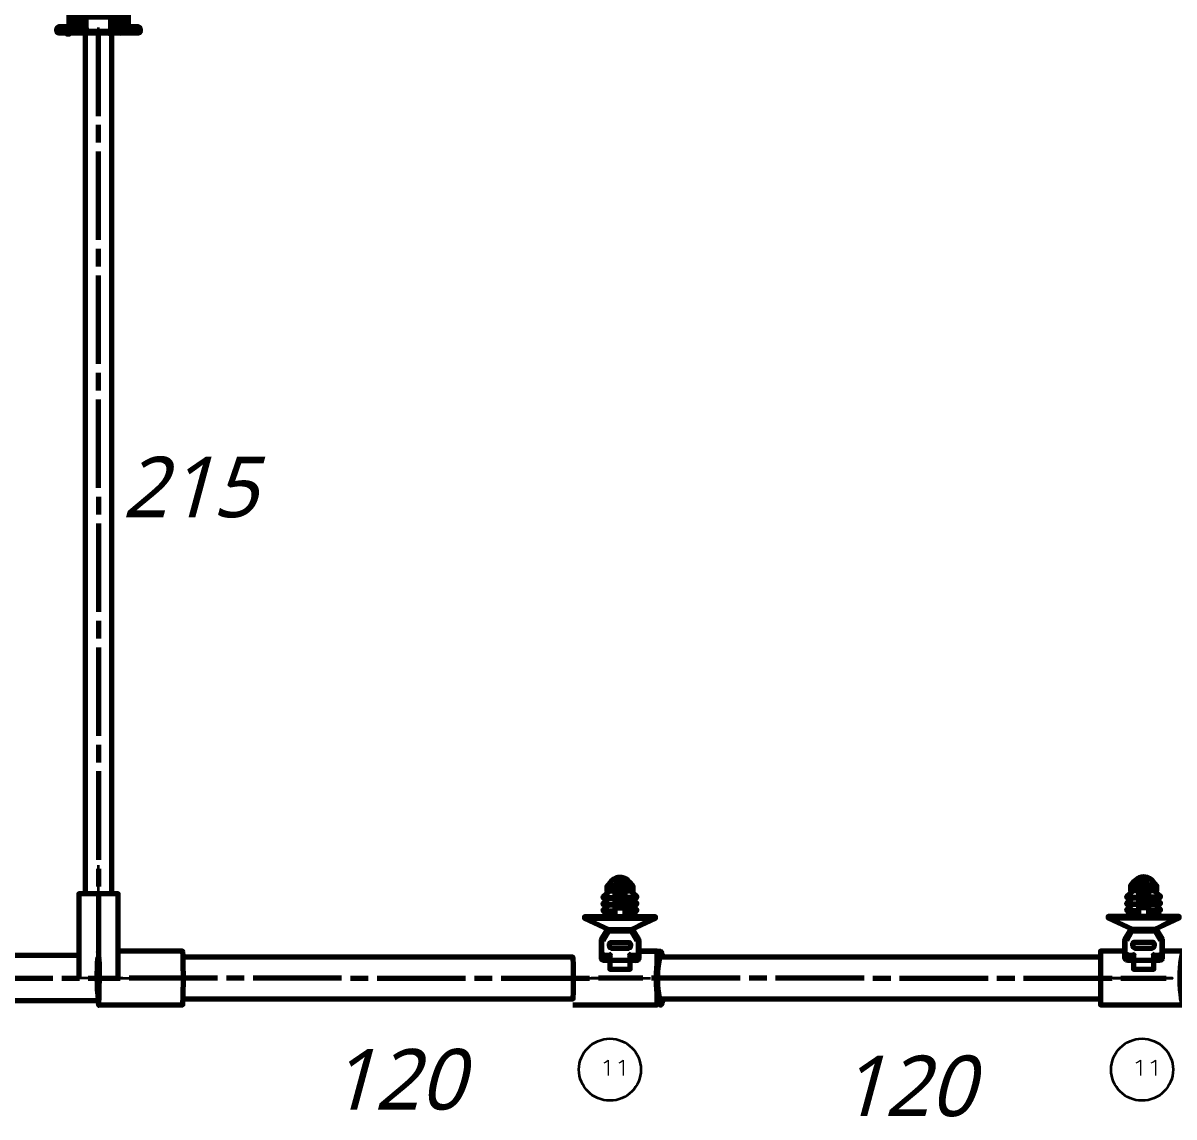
# Model space of a CAD drawing. Header units: millimetres. Extents: x 0 to 174, y 0 to 33.
# Drawn here: x 56.85 to 61.97, y 8.3 to 13.17 of the extents above; entities that cross this region are included whole.
import ezdxf

# ---------------------------------------------------------------- set-up
doc = ezdxf.new("R2010")
doc.units = ezdxf.units.MM
doc.layers.add('PDF_Geomertry', color=7, linetype='Continuous', true_color=0x405f80)
doc.layers.add('PDF_Text', color=7, linetype='Continuous')
doc.styles.add('PDF Lucida Handwriting Italic', font='')
doc.styles.get('PDF Lucida Handwriting Italic').set_extended_font_data('Lucida Handwriting', italic=True)

# ---------------------------------------------------------------- blocks, each defined once
blk = doc.blocks.new('SYM_20_6_020')
at = {"layer": 'PDF_Geomertry', "lineweight": 70}
for points in [[(-0.1274, 0.1597), (-0.1274, 0.2601), (-0.1255, 0.2661), (-0.1176, 0.27), (-0.0812, 0.27), (-0.0774, 0.27), (-0.0738, 0.27), (-0.0663, 0.27), (-0.0495, 0.27), (-0.042, 0.27), (-0.0384, 0.27), (0.0913, 0.27), (0.1137, 0.27), (0.1196, 0.2681), (0.1235, 0.2601), (0.1235, 0.1597), (0.1166, 0.1597), (0.0913, 0.1597), (-0.0378, 0.1597), (-0.0385, 0.1597), (-0.0409, 0.1586), (-0.0413, 0.1583), (-0.0419, 0.1581), (-0.0422, 0.1579), (-0.0415, 0.1579), (-0.0378, 0.1579), (0.0913, 0.1579), (0.1206, 0.1579), (0.1206, 0.09)], [(-0.0774, 0.27), (-0.0777, 0.27), (-0.0778, 0.27), (-0.078, 0.2699), (-0.078, 0.2699), (-0.078, 0.2697), (-0.078, 0.2694), (-0.0778, 0.2689), (-0.077, 0.2674), (-0.0748, 0.2646), (-0.0742, 0.2643), (-0.0737, 0.2642), (-0.0683, 0.2642), (-0.0663, 0.2642), (-0.0495, 0.2642), (-0.0476, 0.2642), (-0.0422, 0.2642), (-0.042, 0.2642), (-0.0415, 0.2644), (-0.041, 0.2646), (-0.0381, 0.2686), (-0.0378, 0.2692), (-0.0378, 0.2694), (-0.0378, 0.2697), (-0.0378, 0.2699), (-0.038, 0.2699), (-0.038, 0.27), (-0.0381, 0.27), (-0.0384, 0.27)], [(-0.0748, 0.2646), (-0.0774, 0.2601)], [(-0.0384, 0.2601), (-0.041, 0.2646)], [(0.0553, 0.27), (0.0592, 0.2731), (0.0612, 0.2731), (0.0866, 0.2731), (0.0866, 0.27)], [(0.1005, 0.27), (0.1005, 0.2731), (0.1034, 0.2731), (0.1058, 0.2731), (0.1109, 0.2731), (0.1163, 0.2731), (0.117, 0.2729), (0.1194, 0.2715), (0.1202, 0.269)], [(0.103, 0.27), (0.103, 0.2703), (0.1029, 0.27)], [(0.103, 0.2703), (0.1058, 0.2731)], [(0.1144, 0.2718), (0.112, 0.2729), (0.1109, 0.2731)], [(0.1153, 0.269), (0.1151, 0.2706), (0.1144, 0.2718), (0.1135, 0.2706), (0.1133, 0.269)], [(0.1163, 0.2731), (0.117, 0.2728), (0.1176, 0.2719), (0.1183, 0.269), (0.1202, 0.269), (0.1202, 0.2676)], [(-0.0742, 0.1579), (-0.0773, 0.1597), (-0.078, 0.1597), (-0.0812, 0.1597), (-0.1276, 0.1597), (-0.1294, 0.1579), (-0.1294, 0.09)], [(-0.1294, 0.1579), (-0.0812, 0.1579), (-0.078, 0.1579), (-0.0742, 0.1579), (-0.0742, 0.09)], [(0.1166, 0.1597), (0.1206, 0.1579)], [(0.1235, 0.1597), (0.1235, 0.09)], [(0.0335, 0.09), (0.0335, 0.0915), (0.0335, 0.1206), (0.0335, 0.1244), (-0.0235, 0.1244), (-0.0235, 0.1206), (-0.0235, 0.0915), (-0.0235, 0.09)], [(0.0335, 0.1206), (-0.0235, 0.1206)], [(-0.1635, 0.0899), (-0.1685, 0.085), (-0.1685, 0.0317), (-0.1685, 0.0314), (-0.1683, 0.0311), (-0.1681, 0.031), (-0.1677, 0.0308), (-0.1859, 0.0308), (-0.1859, -0.0892), (-0.182, -0.0971), (-0.176, -0.099), (-0.1141, -0.099), (-0.1106, -0.1006)], [(-0.1635, 0.09), (-0.1109, 0.09), (-0.1042, 0.09), (-0.1027, 0.09), (-0.0244, 0.09), (0.0344, 0.09), (0.1127, 0.09), (0.1142, 0.09), (0.121, 0.09), (0.191, 0.09)], [(-0.0992, -0.2486), (-0.1052, -0.2467), (-0.1091, -0.2387), (-0.1091, -0.229), (-0.1091, -0.1561), (-0.1091, -0.0735), (-0.1091, 0.085), (-0.1042, 0.0899)], [(-0.0244, 0.09), (-0.0244, 0.0899), (-0.0244, 0.0896), (-0.0245, 0.085), (-0.0245, 0.0181), (-0.0284, 0.021), (-0.0335, 0.0221), (-0.0385, 0.021), (-0.0422, 0.0185), (-0.0447, 0.015), (-0.0455, 0.0107)], [(0.0344, 0.09), (0.0345, 0.0899), (0.0345, 0.0896), (0.0346, 0.085), (0.0346, 0.0181), (0.0391, 0.0211), (0.0437, 0.0221), (0.0491, 0.0208), (0.0527, 0.0181), (0.0552, 0.0133), (0.0556, 0.0107)], [(0.1142, 0.0899), (0.1192, 0.085), (0.1192, -0.0735), (0.1192, -0.1561), (0.1192, -0.229), (0.1192, -0.2387), (0.1173, -0.2447), (0.1094, -0.2486)], [(0.191, 0.0899), (0.196, 0.085), (0.196, -0.0892), (0.194, -0.0951), (0.1862, -0.099), (0.1241, -0.099), (0.1208, -0.1004)], [(0.1285, 0.09), (0.1245, 0.0939), (0.1235, 0.0939)], [(0.1281, 0.09), (0.1252, 0.0929), (0.1246, 0.0929), (0.1235, 0.0929)], [(-0.176, 0.0407), (-0.1685, 0.0407)], [(-0.0392, -0.0333), (-0.0392, -0.0019), (-0.0392, 0.0107), (-0.0383, 0.0142), (-0.0363, 0.0161), (-0.0327, 0.0171), (-0.0292, 0.016), (-0.027, 0.0132), (-0.0265, 0.0107)], [(-0.0245, 0.0181), (-0.0244, 0.0175), (-0.0231, 0.014), (-0.0226, 0.0107)], [(-0.0226, -0.0125), (0.0327, -0.0125), (0.0366, -0.0125), (0.0366, 0.0107), (0.0327, 0.0107), (0.0327, -0.0125)], [(0.0327, 0.0107), (0.0334, 0.0147), (0.0345, 0.0176), (0.0346, 0.0181)], [(0.069, -0.0371), (0.0641, -0.0419), (0.0542, -0.0419), (0.0494, -0.0371), (0.0494, -0.0333), (0.0494, -0.0019), (0.0494, 0.0107), (0.049, 0.0128), (0.047, 0.0156), (0.0438, 0.0171), (0.0406, 0.0167), (0.0378, 0.0144), (0.0366, 0.0107)], [(-0.1091, -0.1561), (-0.1052, -0.164), (-0.0992, -0.166), (-0.0816, -0.166), (-0.0737, -0.1621), (-0.0717, -0.1561), (-0.0717, -0.0735), (-0.0717, -0.0189), (-0.0708, -0.0154), (-0.0672, -0.0128), (-0.0638, -0.0126), (-0.0623, -0.0132), (-0.0612, -0.014)], [(-0.0623, -0.0132), (-0.0637, -0.0106), (-0.0633, -0.0075), (-0.0677, -0.0065), (-0.0723, -0.0071), (-0.077, -0.0097), (-0.0801, -0.0136), (-0.0813, -0.0189)], [(0.0778, -0.0136), (0.0778, -0.0489), (0.0778, -0.0764), (0.0778, -0.0775), (0.072, -0.0824), (0.0237, -0.0824), (-0.0137, -0.0824), (-0.0619, -0.0824), (-0.063, -0.0822), (-0.0679, -0.0764), (-0.0679, -0.0489), (-0.0679, -0.0131)], [(-0.0679, -0.0489), (-0.0677, -0.0478), (-0.0619, -0.0429), (-0.0137, -0.0429), (0.0237, -0.0429), (0.072, -0.0429), (0.073, -0.0431), (0.0778, -0.0489)], [(-0.059, -0.005), (-0.059, -0.0108), (-0.0601, -0.0101), (-0.0609, -0.0094), (-0.061, -0.009), (-0.061, -0.0087), (-0.059, -0.005), (-0.059, -0.0042), (-0.0592, -0.0032), (-0.0599, -0.0019), (-0.0633, -0.0075)], [(-0.059, -0.0108), (-0.0591, -0.0117), (-0.0594, -0.0121), (-0.061, -0.014), (-0.0612, -0.014), (-0.0591, -0.0174), (-0.059, -0.0189), (-0.059, -0.0333), (-0.059, -0.0335), (-0.0588, -0.0336), (-0.0585, -0.0337), (-0.0585, -0.0389)], [(-0.054, -0.0419), (-0.0544, -0.0418), (-0.0547, -0.0415), (-0.0552, -0.0403), (-0.0559, -0.0344), (-0.0559, -0.02), (-0.0567, -0.0157), (-0.0594, -0.0121)], [(-0.0441, -0.0419), (-0.0442, -0.0419), (-0.0444, -0.0418), (-0.0447, -0.0415), (-0.0448, -0.041), (-0.0456, -0.0344), (-0.0412, -0.0343), (-0.0398, -0.0339), (-0.0392, -0.0333), (-0.0392, -0.0357), (-0.0392, -0.0365), (-0.0392, -0.0371), (-0.0441, -0.0419), (-0.054, -0.0419), (-0.059, -0.0371)], [(-0.0455, -0.0032), (-0.0456, -0.0344)], [(-0.0392, -0.0036), (-0.0265, -0.0036)], [(0.0366, -0.0036), (0.0494, -0.0036)], [(0.0542, -0.0419), (0.0544, -0.0419), (0.0545, -0.0418), (0.0547, -0.0415), (0.0552, -0.0394), (0.0556, -0.0344), (0.0555, -0.0032)], [(0.0691, -0.0362), (0.0691, -0.0333), (0.0691, -0.0189), (0.0692, -0.0174), (0.0712, -0.014), (0.0712, -0.014), (0.0694, -0.0121), (0.0669, -0.0157), (0.066, -0.02), (0.066, -0.0344), (0.0652, -0.0403), (0.0648, -0.0415), (0.0644, -0.0418), (0.0641, -0.0419)], [(0.0659, -0.0397), (0.0669, -0.0401), (0.0676, -0.0401), (0.0683, -0.0396), (0.0687, -0.0389)], [(0.0691, -0.0368), (0.069, -0.0372), (0.0688, -0.0375), (0.0685, -0.0375), (0.0683, -0.0374), (0.0676, -0.0369)], [(0.0724, -0.0132), (0.0735, -0.0117), (0.0734, -0.0075), (0.0701, -0.0019), (0.0694, -0.0032), (0.0692, -0.0035), (0.0691, -0.005), (0.0712, -0.0087), (0.0712, -0.009), (0.071, -0.0094), (0.0701, -0.0101), (0.0691, -0.0108), (0.0691, -0.0112), (0.0694, -0.0121)], [(0.0691, -0.005), (0.0691, -0.0108)], [(0.1192, -0.1561), (0.1173, -0.1621), (0.1094, -0.166), (0.0917, -0.166), (0.0858, -0.164), (0.0819, -0.1561), (0.0819, -0.0735), (0.0819, -0.0189), (0.0815, -0.0168), (0.0794, -0.0137), (0.076, -0.0125), (0.0724, -0.0132), (0.0712, -0.014)], [(0.0734, -0.0075), (0.0787, -0.0065), (0.0841, -0.0078), (0.0881, -0.0106), (0.0909, -0.0151), (0.0915, -0.0189)], [(-0.1313, -0.099), (-0.1263, -0.104), (-0.1263, -0.2142), (-0.1313, -0.2192)], [(-0.1124, -0.0892), (-0.1131, -0.0974), (-0.1135, -0.0986), (-0.1138, -0.0989), (-0.114, -0.099), (-0.1141, -0.099)], [(-0.0717, -0.0735), (-0.0766, -0.0783), (-0.0783, -0.0783), (-0.1027, -0.0783), (-0.1042, -0.0783), (-0.1091, -0.0735)], [(-0.0679, -0.0617), (-0.0717, -0.0617)], [(-0.0677, -0.0774), (-0.0717, -0.0774)], [(-0.0638, -0.099), (-0.0717, -0.099)], [(-0.0638, -0.0819), (-0.0638, -0.231), (-0.0638, -0.2387), (-0.0599, -0.2467), (-0.054, -0.2486)], [(-0.0353, -0.2408), (-0.0394, -0.2401), (-0.0472, -0.2349), (-0.0501, -0.226), (-0.0501, -0.1778), (-0.0501, -0.0824)], [(-0.0255, -0.1778), (-0.0255, -0.0824)], [(0.0356, -0.1778), (0.0356, -0.0824)], [(0.0453, -0.2408), (0.0542, -0.2378), (0.0595, -0.2301), (0.0602, -0.226), (0.0602, -0.1778), (0.0602, -0.0824)], [(0.0641, -0.2486), (0.072, -0.2447), (0.074, -0.2387), (0.074, -0.231), (0.074, -0.0819)], [(0.0819, -0.099), (0.074, -0.099)], [(0.0819, -0.0617), (0.0778, -0.0617)], [(0.0819, -0.0774), (0.0778, -0.0774)], [(0.0819, -0.0735), (0.0867, -0.0783), (0.0884, -0.0783), (0.1127, -0.0783), (0.1142, -0.0783), (0.1192, -0.0735)], [(0.1241, -0.099), (0.1241, -0.099), (0.1238, -0.0989), (0.1237, -0.0986), (0.1231, -0.0965), (0.1226, -0.0892)], [(0.1413, -0.099), (0.1365, -0.104), (0.1365, -0.2142), (0.1413, -0.2192)], [(-0.0638, -0.1306), (-0.0717, -0.1306)], [(0.0819, -0.1306), (0.074, -0.1306)], [(-0.0874, -0.166), (-0.0874, -0.229), (-0.0874, -0.2387), (-0.0894, -0.2447), (-0.0973, -0.2486)], [(0.0602, -0.1778), (-0.0501, -0.1778)], [(0.0976, -0.166), (0.0976, -0.229), (0.0976, -0.2387), (0.1015, -0.2467), (0.1074, -0.2486)], [(0.1241, -0.2142), (0.1192, -0.2192), (0.1802, -0.2192), (0.1862, -0.2211), (0.1901, -0.229), (0.1901, -0.2387), (0.1881, -0.2447), (0.1802, -0.2486), (0.1094, -0.2486), (0.1074, -0.2486), (0.0877, -0.2486), (0.0641, -0.2486), (0.0542, -0.2486), (0.0503, -0.2486), (-0.0404, -0.2486), (-0.0441, -0.2486), (-0.054, -0.2486), (-0.0776, -0.2486), (-0.0973, -0.2486), (-0.0992, -0.2486), (-0.1701, -0.2486), (-0.176, -0.2467), (-0.1799, -0.2387), (-0.1799, -0.229), (-0.178, -0.2231), (-0.1701, -0.2192), (-0.1091, -0.2192), (-0.1141, -0.2142)], [(-0.126, -0.2486), (-0.126, -0.2526), (-0.1302, -0.2526), (-0.1342, -0.2526), (-0.1342, -0.2486)], [(-0.1302, -0.2486), (-0.1302, -0.2526)], [(0.074, -0.231), (0.072, -0.2368), (0.0641, -0.2408), (0.0453, -0.2408), (-0.0353, -0.2408), (-0.054, -0.2408), (-0.0599, -0.2387), (-0.0638, -0.231)], [(-0.0441, -0.2486), (-0.0363, -0.2447), (-0.0345, -0.2408)], [(0.0447, -0.2408), (0.0501, -0.2478), (0.0542, -0.2486)]]:
    blk.add_lwpolyline(points, dxfattribs=at)
at = {"layer": 'PDF_Geomertry', "lineweight": 35}
for points in [[(-0.1274, 0.2601), (-0.0812, 0.2601), (-0.0812, 0.1597), (-0.0812, 0.1579), (-0.0812, 0.09)], [(-0.0812, 0.27), (-0.0812, 0.2601), (-0.0774, 0.2601), (-0.0774, 0.1597)], [(-0.0683, 0.09), (-0.0683, 0.2642), (-0.0738, 0.27)], [(-0.0737, 0.09), (-0.0737, 0.2642)], [(-0.0663, 0.27), (-0.0663, 0.2642), (-0.0663, 0.09)], [(-0.0495, 0.27), (-0.0495, 0.2642), (-0.0495, 0.09)], [(-0.042, 0.27), (-0.0476, 0.2642), (-0.0476, 0.09)], [(-0.0422, 0.1579), (-0.0422, 0.2642)], [(-0.0384, 0.1597), (-0.0384, 0.2601), (0.0913, 0.2601), (0.0913, 0.27)], [(0.0612, 0.2731), (0.0612, 0.27)], [(0.1137, 0.27), (0.1166, 0.2688), (0.1183, 0.2667), (0.1194, 0.2638), (0.1198, 0.2601), (0.0913, 0.2601), (0.0913, 0.1597), (0.0913, 0.1579), (0.0913, 0.09)], [(0.1034, 0.2731), (0.1034, 0.2707)], [(0.118, 0.269), (0.1183, 0.269), (0.1183, 0.2689)], [(0.1198, 0.1597), (0.1198, 0.2601), (0.1235, 0.2601)], [(-0.078, 0.1597), (-0.078, 0.1579), (-0.078, 0.09)], [(-0.0415, 0.09), (-0.0415, 0.1579), (-0.0409, 0.1586)], [(-0.0378, 0.1597), (-0.0378, 0.1579), (-0.0378, 0.09)], [(-0.1635, 0.09), (-0.1644, 0.0899), (-0.1652, 0.0896), (-0.1659, 0.089), (-0.167, 0.0878), (-0.1677, 0.085), (-0.1124, 0.085), (-0.1124, -0.0892), (-0.1859, -0.0892)], [(-0.1677, 0.0308), (-0.1677, 0.085), (-0.1685, 0.085)], [(-0.1109, 0.09), (-0.111, 0.0899), (-0.1112, 0.0899), (-0.1116, 0.0896), (-0.112, 0.0885), (-0.1124, 0.085), (-0.1091, 0.085), (-0.1072, 0.085), (-0.1072, -0.0735), (-0.1091, -0.0735)], [(0.1127, 0.09), (0.1159, 0.0885), (0.1169, 0.0869), (0.1172, 0.085), (0.0346, 0.085), (-0.0245, 0.085), (-0.1072, 0.085), (-0.1063, 0.0878), (-0.1051, 0.089), (-0.1044, 0.0896), (-0.1035, 0.0899), (-0.1027, 0.09)], [(0.0335, 0.0915), (-0.0235, 0.0915)], [(0.1127, -0.0783), (0.1137, -0.0783), (0.1145, -0.0781), (0.1152, -0.0775), (0.1165, -0.0762), (0.1172, -0.0735), (0.1172, 0.085), (0.1192, 0.085), (0.1226, 0.085), (0.1222, 0.0885), (0.1216, 0.0896), (0.121, 0.09)], [(0.196, -0.0892), (0.1226, -0.0892), (0.1226, 0.085), (0.196, 0.085)], [(0.127, 0.09), (0.1246, 0.0929)], [(-0.0592, -0.0032), (-0.0455, -0.0032), (-0.0455, -0.0026), (-0.0455, -0.0019), (-0.0455, 0.0107), (-0.0392, 0.0107)], [(-0.0387, 0.0125), (-0.0255, 0.0125)], [(0.0374, 0.0125), (0.0487, 0.0125)], [(0.0494, 0.0107), (0.0556, 0.0107), (0.0556, -0.0019), (0.0494, -0.0019), (0.0494, -0.0021), (0.0494, -0.0022), (0.0495, -0.0024), (0.0499, -0.0026), (0.0515, -0.0031), (0.0555, -0.0032)], [(-0.0813, -0.0187), (-0.0717, -0.0187)], [(-0.0813, -0.0189), (-0.0813, -0.0735), (-0.0717, -0.0735), (-0.0679, -0.0735)], [(-0.0679, -0.0764), (-0.0665, -0.0764), (-0.0665, -0.0489), (-0.0656, -0.0456), (-0.0644, -0.0439), (-0.0635, -0.0433), (-0.0627, -0.0431), (-0.0619, -0.0429), (-0.0619, -0.0135)], [(-0.0679, -0.0489), (-0.0665, -0.0489), (-0.0137, -0.0489), (-0.0137, -0.0764), (0.0237, -0.0764), (0.0237, -0.0824)], [(-0.0633, -0.0075), (-0.0622, -0.0082), (-0.061, -0.0087)], [(-0.0623, -0.0132), (-0.0623, -0.0132), (-0.0623, -0.0132), (-0.0622, -0.0132), (-0.062, -0.0131), (-0.0615, -0.0125), (-0.0601, -0.0101)], [(-0.0599, -0.0019), (-0.0455, -0.0019), (-0.0392, -0.0019), (-0.0398, -0.0025), (-0.0412, -0.0029), (-0.0455, -0.0032)], [(-0.059, -0.0189), (-0.059, -0.0189), (-0.0588, -0.019), (-0.0587, -0.0192), (-0.058, -0.0196), (-0.0559, -0.02)], [(-0.0456, -0.0344), (-0.0559, -0.0344), (-0.0576, -0.0342), (-0.0585, -0.0337)], [(-0.0137, -0.0429), (-0.0137, -0.0489), (0.0237, -0.0489), (0.0237, -0.0429)], [(0.072, -0.0824), (0.0728, -0.0822), (0.0737, -0.0819), (0.0745, -0.0814), (0.0758, -0.0797), (0.0765, -0.0764), (0.0237, -0.0764), (0.0237, -0.0489), (0.0765, -0.0489), (0.0762, -0.0465), (0.0752, -0.0447), (0.0737, -0.0433), (0.072, -0.0429), (0.072, -0.0135)], [(0.0691, -0.0333), (0.0688, -0.0337), (0.0683, -0.034), (0.066, -0.0344), (0.0556, -0.0344), (0.0516, -0.0343), (0.0501, -0.0339), (0.0495, -0.0336), (0.0494, -0.0335), (0.0494, -0.0333), (0.0494, -0.0333)], [(0.0701, -0.0019), (0.0556, -0.0019), (0.0556, -0.0026), (0.0555, -0.0032), (0.0694, -0.0032)], [(0.066, -0.02), (0.0683, -0.0196), (0.0688, -0.0192), (0.0691, -0.0189)], [(0.0701, -0.0101), (0.0716, -0.0125), (0.0721, -0.0131), (0.0724, -0.0132)], [(0.0712, -0.0087), (0.0723, -0.0082), (0.0734, -0.0075)], [(0.0778, -0.0764), (0.0765, -0.0764), (0.0765, -0.0489), (0.0778, -0.0489)], [(0.0778, -0.0735), (0.0819, -0.0735), (0.0915, -0.0735), (0.0915, -0.0189), (0.0819, -0.0189)], [(-0.1205, -0.099), (-0.1205, -0.104), (-0.1141, -0.104), (-0.1141, -0.099)], [(-0.1091, -0.0892), (-0.1124, -0.0892)], [(-0.1091, -0.1561), (-0.0992, -0.1561), (-0.0992, -0.0783)], [(-0.0783, -0.0783), (-0.0805, -0.0769), (-0.0812, -0.0753), (-0.0813, -0.0735), (-0.1072, -0.0735), (-0.1067, -0.0753), (-0.1058, -0.0769), (-0.1027, -0.0783)], [(-0.0717, -0.1561), (-0.0816, -0.1561), (-0.0816, -0.0783)], [(-0.0137, -0.0824), (-0.0137, -0.0764), (-0.0665, -0.0764), (-0.066, -0.0786), (-0.0651, -0.0806), (-0.0635, -0.0818), (-0.0619, -0.0824)], [(0.0884, -0.0783), (0.089, -0.0783), (0.0895, -0.0781), (0.0901, -0.0775), (0.0909, -0.0762), (0.0915, -0.0735), (0.1172, -0.0735), (0.1192, -0.0735)], [(0.0917, -0.0783), (0.0917, -0.1561), (0.1094, -0.1561), (0.1094, -0.166), (0.1094, -0.229), (0.1192, -0.229), (0.1901, -0.229)], [(0.1094, -0.0783), (0.1094, -0.1561), (0.1192, -0.1561)], [(0.1226, -0.0892), (0.1192, -0.0892)], [(0.1305, -0.099), (0.1305, -0.104), (0.1241, -0.104), (0.1241, -0.099)], [(-0.1263, -0.104), (-0.1205, -0.104), (-0.1205, -0.2142), (-0.1263, -0.2142)], [(-0.1205, -0.2192), (-0.1205, -0.2142), (-0.1141, -0.2142), (-0.1141, -0.104), (-0.1091, -0.104)], [(0.1192, -0.104), (0.1241, -0.104), (0.1241, -0.2142), (0.1305, -0.2142), (0.1305, -0.2192)], [(0.1365, -0.104), (0.1305, -0.104), (0.1305, -0.2142), (0.1365, -0.2142)], [(-0.0973, -0.166), (-0.0973, -0.229), (-0.0992, -0.229), (-0.0992, -0.166), (-0.0992, -0.1561), (-0.0816, -0.1561), (-0.0816, -0.166)], [(-0.0776, -0.1651), (-0.0776, -0.2387), (-0.0874, -0.2387)], [(0.0917, -0.166), (0.0917, -0.1561), (0.0819, -0.1561)], [(0.0976, -0.2387), (0.0877, -0.2387), (0.0877, -0.1651)], [(0.1074, -0.166), (0.1074, -0.229), (0.1094, -0.229), (0.1094, -0.2486)], [(-0.1799, -0.229), (-0.1091, -0.229), (-0.0992, -0.229), (-0.0992, -0.2486)], [(-0.1799, -0.2387), (-0.1091, -0.2387)], [(-0.0874, -0.229), (-0.0973, -0.229), (-0.0973, -0.2486)], [(-0.0599, -0.2387), (-0.0638, -0.2387), (-0.0776, -0.2387), (-0.0776, -0.2486)], [(-0.054, -0.2486), (-0.054, -0.2408)], [(-0.0441, -0.2408), (-0.0441, -0.2486)], [(0.0542, -0.2486), (0.0542, -0.2408)], [(0.0641, -0.2408), (0.0641, -0.2486)], [(0.0877, -0.2486), (0.0877, -0.2387), (0.074, -0.2387), (0.0701, -0.2387)], [(0.1074, -0.2486), (0.1074, -0.229), (0.0976, -0.229)], [(0.1192, -0.2387), (0.1901, -0.2387)]]:
    blk.add_lwpolyline(points, dxfattribs=at)
at = {"layer": 'PDF_Geomertry', "lineweight": 70}
blk.add_lwpolyline([(-0.0265, 0.0107), (-0.0265, -0.0125), (-0.0226, -0.0125), (-0.0226, 0.0107)], close=True, dxfattribs=at)
blk = doc.blocks.new('SYM_11_037')
at = {"layer": 'PDF_Geomertry', "lineweight": 35}
for points in [[(-0.0407, 0.2507), (-0.0399, 0.2507), (-0.0354, 0.2471), (-0.0344, 0.2482), (-0.0271, 0.2547), (-0.0186, 0.2596), (-0.0186, 0.2396), (-0.0418, 0.2396), (-0.0354, 0.2471)], [(-0.0186, 0.2596), (-0.0201, 0.2631), (-0.0207, 0.2642), (-0.0208, 0.2647), (-0.021, 0.2649), (-0.0294, 0.26), (-0.0371, 0.2538), (-0.0399, 0.2508)], [(-0.0079, 0.2649), (-0.0082, 0.2658), (-0.0086, 0.2663), (-0.0094, 0.2668), (-0.0124, 0.2671), (-0.0169, 0.2663), (-0.021, 0.2649)], [(-0.0128, 0.2471), (-0.0125, 0.2483), (-0.0114, 0.2494), (-0.0079, 0.2507), (0.0094, 0.2507), (0.0094, 0.2649), (0.0099, 0.2661), (0.0104, 0.2667), (0.0124, 0.2671), (0.0181, 0.2664), (0.0182, 0.2661), (0.0185, 0.2653), (0.0181, 0.261), (0.02, 0.2596), (0.0224, 0.2649), (0.0261, 0.2631), (0.0343, 0.2576), (0.0412, 0.2508)], [(0.0224, 0.2649), (0.0181, 0.2664), (0.0094, 0.2692), (0.0007, 0.2701)], [(0.0369, 0.2471), (0.0433, 0.2396), (0.02, 0.2396), (0.02, 0.2596), (0.0215, 0.2589), (0.0299, 0.2538), (0.0369, 0.2471), (0.0412, 0.2507), (0.0422, 0.2507)], [(-0.0547, 0.2333), (-0.0418, 0.2396), (-0.0418, 0.2299)], [(-0.0128, 0.2396), (-0.0117, 0.2358), (-0.0092, 0.2338), (-0.0076, 0.2333)], [(0.0561, 0.2333), (0.0433, 0.2396), (0.0433, 0.2299)], [(0.0525, 0.2106), (0.0525, 0.2299)], [(-0.0726, 0.1867), (-0.0206, 0.1867)], [(-0.0726, 0.1571), (-0.0206, 0.1571)], [(0.074, 0.1867), (0.0219, 0.1867)], [(0.074, 0.1571), (0.0219, 0.1571)], [(-0.0726, 0.1276), (-0.0206, 0.1276)], [(0.074, 0.1276), (0.0219, 0.1276)], [(-0.0726, 0.0982), (-0.0206, 0.0982)], [(0.074, 0.0982), (0.0219, 0.0982)], [(0.1392, 0.0947), (0.1392, 0.089), (0.044, 0.0375)], [(-0.054, 0.0242), (-0.0599, 0.0276), (-0.0608, 0.0281), (-0.0569, 0.0318), (-0.0524, 0.0328), (-0.0524, 0.0253), (0.0539, 0.0253), (0.0539, 0.0328), (0.0581, 0.0319), (0.0614, 0.0294), (0.0622, 0.0281), (0.0617, 0.0278), (0.0556, 0.0242)], [(-0.0497, 0.0375), (-0.0497, 0.0374), (-0.0522, 0.0371), (-0.0546, 0.0361), (-0.0565, 0.0347), (-0.0581, 0.0326)], [(0.0596, 0.0326), (0.0581, 0.0347), (0.0561, 0.0361), (0.0537, 0.0371), (0.0512, 0.0374), (0.0512, 0.0375)], [(-0.0747, -0.0765), (-0.0747, -0.0707), (-0.0747, -0.0119), (-0.0824, -0.0119)], [(-0.0811, -0.0071), (-0.0744, -0.011), (-0.0747, -0.0119)], [(0.0825, -0.0071), (0.0758, -0.011), (0.0761, -0.0119)], [(0.0839, -0.0119), (0.0761, -0.0119), (0.0761, -0.0707), (0.0839, -0.0707)], [(-0.0683, -0.0842), (-0.0751, -0.0842), (-0.0768, -0.0911), (-0.0771, -0.0919), (-0.0769, -0.094), (-0.0763, -0.0953), (-0.0735, -0.0965), (-0.0728, -0.0967), (-0.0728, -0.0997)], [(-0.0369, -0.1394), (-0.0369, -0.0726), (-0.0689, -0.0726), (-0.0667, -0.0765), (-0.065, -0.0749), (-0.0689, -0.0726), (-0.0689, -0.0765), (-0.0747, -0.0765), (-0.0751, -0.0842)], [(-0.0728, -0.0967), (-0.0708, -0.0967), (-0.069, -0.0964), (-0.0671, -0.095), (-0.0664, -0.0931), (-0.0668, -0.0911)], [(-0.0667, -0.0765), (-0.0625, -0.0836)], [(-0.065, -0.0749), (-0.0579, -0.079)], [(-0.0369, -0.0726), (-0.0447, -0.09)], [(0.0594, -0.079), (0.0664, -0.0749), (0.0681, -0.0765), (0.0703, -0.0726), (0.0385, -0.0726), (0.0385, -0.1394)], [(0.0461, -0.09), (0.0385, -0.0726)], [(0.0681, -0.0765), (0.064, -0.0836)], [(0.0664, -0.0749), (0.0703, -0.0726), (0.0703, -0.0765), (0.0761, -0.0765), (0.0839, -0.0765)], [(0.0742, -0.0997), (0.0742, -0.0967), (0.0722, -0.0967), (0.0706, -0.0964), (0.0686, -0.095), (0.0678, -0.0931), (0.0682, -0.0911)], [(0.0699, -0.0842), (0.0765, -0.0842), (0.0782, -0.0911), (0.0785, -0.0919), (0.0785, -0.094), (0.0776, -0.0953), (0.075, -0.0965), (0.0742, -0.0967)], [(0.0761, -0.0707), (0.0761, -0.0765), (0.0765, -0.0842)]]:
    blk.add_lwpolyline(points, dxfattribs=at)
at = {"layer": 'PDF_Geomertry', "lineweight": 70}
for points in [[(0.0422, 0.2508), (0.0353, 0.2576), (0.0272, 0.2632), (0.0182, 0.2672), (0.0087, 0.2696), (0.0007, 0.2701), (-0.009, 0.2692), (-0.0185, 0.2665), (-0.0272, 0.2624), (-0.0351, 0.2565), (-0.0407, 0.2508)], [(-0.0225, 0.2299), (-0.0188, 0.2307), (-0.0157, 0.2328), (-0.0135, 0.2358), (-0.0128, 0.2396), (-0.0128, 0.2471), (-0.0128, 0.2596), (-0.0129, 0.2606), (-0.0133, 0.2613), (-0.014, 0.2617), (-0.0144, 0.2617), (-0.0164, 0.2611), (-0.0186, 0.2596)], [(-0.0189, 0.2299), (-0.0151, 0.2303), (-0.0111, 0.2314), (-0.0076, 0.2333), (-0.0079, 0.2507), (-0.0079, 0.2649), (-0.0114, 0.2631), (-0.0125, 0.2614), (-0.0128, 0.2596)], [(-0.0131, 0.2607), (-0.0126, 0.2613), (-0.0125, 0.2614)], [(0.0094, 0.2649), (0.0129, 0.2631), (0.0139, 0.2614), (0.0143, 0.2596)], [(0.0142, 0.2606), (0.0142, 0.2608), (0.0144, 0.2611), (0.0147, 0.2611)], [(0.0181, 0.261), (0.016, 0.2617), (0.0153, 0.2615), (0.0146, 0.261), (0.0143, 0.2596), (0.0143, 0.2471), (0.0143, 0.2396), (0.0147, 0.2396), (0.02, 0.2396), (0.0204, 0.2354), (0.0214, 0.2321), (0.0225, 0.2306), (0.0231, 0.2301), (0.0239, 0.2299), (0.0222, 0.2308), (0.0212, 0.2326), (0.0207, 0.2342), (0.02, 0.2396)], [(-0.0207, 0.1764), (-0.0689, 0.1764), (-0.0739, 0.1792), (-0.0726, 0.1867), (-0.044, 0.2106)], [(-0.0407, 0.2507), (-0.0582, 0.2299), (-0.0582, 0.2106), (0.0525, 0.2106), (0.0597, 0.2106), (0.0597, 0.2299), (0.0422, 0.2507)], [(0.0597, 0.2299), (0.059, 0.2299), (0.0564, 0.2299), (0.0525, 0.2299), (0.0203, 0.2299), (0.0092, 0.2299), (-0.0076, 0.2299), (-0.0189, 0.2299), (-0.0549, 0.2299), (-0.0576, 0.2299), (-0.0582, 0.2299)], [(-0.0399, 0.2507), (-0.0547, 0.2333), (-0.0558, 0.2314), (-0.056, 0.2306), (-0.0558, 0.2303), (-0.0556, 0.23), (-0.0549, 0.2299)], [(-0.0206, 0.1764), (-0.0206, 0.1836), (-0.0206, 0.1867), (-0.0206, 0.2106)], [(0.0124, 0.2106), (0.0124, 0.1333), (-0.0108, 0.1333), (-0.0108, 0.2106)], [(0.0203, 0.2299), (0.0149, 0.2306), (0.0092, 0.2333), (0.0094, 0.2507), (0.0129, 0.2494), (0.0139, 0.2483), (0.0143, 0.2471)], [(0.0092, 0.2333), (0.0104, 0.2338), (0.0119, 0.2346), (0.0132, 0.236), (0.014, 0.2378), (0.0143, 0.2396), (0.015, 0.2358), (0.0171, 0.2328), (0.0203, 0.2307), (0.0239, 0.2299)], [(0.0219, 0.2106), (0.0219, 0.1867), (0.0219, 0.18), (0.0219, 0.1775), (0.0219, 0.1764), (0.0219, 0.1765)], [(0.0222, 0.1764), (0.0703, 0.1764), (0.076, 0.1813), (0.074, 0.1867), (0.0454, 0.2106)], [(0.0412, 0.2507), (0.0561, 0.2333), (0.0572, 0.2314), (0.0574, 0.2306), (0.0572, 0.2303), (0.0569, 0.23), (0.0564, 0.2299)], [(-0.0207, 0.1469), (-0.0689, 0.1469), (-0.0739, 0.1497), (-0.0726, 0.1571), (-0.0497, 0.1764)], [(-0.0206, 0.1469), (-0.0206, 0.1469), (-0.0206, 0.1469), (-0.0206, 0.1543), (-0.0206, 0.1571), (-0.0206, 0.1765)], [(0.0219, 0.1764), (0.0219, 0.1571), (0.0219, 0.1506), (0.0219, 0.1479), (0.0219, 0.1469), (0.0219, 0.1469), (0.0219, 0.1276), (0.0219, 0.1211), (0.0219, 0.1185), (0.0219, 0.1174), (0.0219, 0.1175), (0.0219, 0.0982)], [(0.0222, 0.1469), (0.0703, 0.1469), (0.076, 0.1518), (0.074, 0.1571), (0.0511, 0.1764)], [(-0.0746, 0.0947), (-0.0726, 0.0982), (-0.0497, 0.1174)], [(-0.0207, 0.1174), (-0.0689, 0.1174), (-0.0739, 0.1203), (-0.0726, 0.1276), (-0.0497, 0.1469)], [(-0.0206, 0.1175), (-0.0206, 0.1174), (-0.0206, 0.1175), (-0.0206, 0.1276), (-0.0206, 0.1471)], [(-0.0206, 0.0982), (-0.0206, 0.1176)], [(0.0222, 0.1174), (0.0703, 0.1174), (0.076, 0.1222), (0.074, 0.1276), (0.0511, 0.1469)], [(0.076, 0.0947), (0.074, 0.0982), (0.0511, 0.1174)], [(0.05, 0.0375), (0.1585, 0.089), (0.1585, 0.0947), (0.1392, 0.0947), (-0.1569, 0.0947), (-0.1569, 0.089), (-0.0486, 0.0375)], [(-0.1569, 0.089), (0.1392, 0.089), (0.1585, 0.089)], [(-0.0625, -0.0836), (-0.0683, -0.0842), (-0.0668, -0.0911), (-0.0619, -0.0906), (-0.0614, -0.0904), (-0.0612, -0.0903), (-0.0611, -0.0901), (-0.0611, -0.09), (-0.0619, -0.094), (-0.0643, -0.0972), (-0.0674, -0.0992), (-0.0708, -0.0997), (-0.0714, -0.0997), (-0.0728, -0.0997), (-0.0758, -0.0992), (-0.0788, -0.0976), (-0.0814, -0.0943), (-0.0824, -0.09), (-0.0824, -0.0828), (-0.0824, -0.0765), (-0.0824, -0.0707), (-0.0824, -0.0212), (-0.0824, -0.0119), (-0.0811, -0.0071), (-0.0608, 0.0281), (-0.0581, 0.0326), (-0.0575, 0.0335), (-0.0497, 0.0375), (0.0512, 0.0375), (0.0522, 0.0375), (0.0596, 0.0326), (0.0622, 0.0281), (0.0825, -0.0071), (0.0839, -0.0119), (0.0839, -0.0212), (0.0839, -0.0707), (0.0839, -0.0765), (0.0839, -0.0828)], [(-0.0744, -0.011), (-0.054, 0.0242), (-0.0535, 0.0249), (-0.0524, 0.0253)], [(0.0539, 0.0253), (0.0547, 0.025), (0.0556, 0.0242), (0.0758, -0.011)], [(-0.0747, -0.0707), (-0.0824, -0.0707), (-0.0824, -0.0765), (-0.0747, -0.0765)], [(-0.0824, -0.0828), (-0.0824, -0.0828), (-0.0822, -0.0829), (-0.0821, -0.0832), (-0.0814, -0.0835), (-0.0751, -0.0842)], [(-0.0824, -0.09), (-0.0824, -0.0901), (-0.0824, -0.0903), (-0.0821, -0.0904), (-0.0817, -0.0906), (-0.0768, -0.0911)], [(-0.0708, -0.0997), (-0.0708, -0.0967)], [(-0.0667, -0.0765), (-0.0689, -0.0765), (-0.0683, -0.0842)], [(-0.0611, -0.09), (-0.0611, -0.0862), (-0.0611, -0.0862), (-0.0612, -0.086), (-0.0625, -0.0836), (-0.0607, -0.0808), (-0.0579, -0.079), (-0.0553, -0.0804), (-0.0582, -0.0812), (-0.0604, -0.0833), (-0.0611, -0.0862), (-0.0604, -0.0833), (-0.0582, -0.0812), (-0.0553, -0.0804), (-0.0543, -0.0804), (-0.0496, -0.0817), (-0.046, -0.0853), (-0.0447, -0.09), (-0.0447, -0.1394), (-0.0369, -0.1394), (0.0385, -0.1394), (0.0461, -0.1394), (0.0461, -0.09), (0.0469, -0.0864), (0.049, -0.0832), (0.0521, -0.0811), (0.0558, -0.0804), (0.0568, -0.0804), (0.0597, -0.0812), (0.0618, -0.0833), (0.0626, -0.0862), (0.0618, -0.0833), (0.0597, -0.0812), (0.0568, -0.0804), (0.0568, -0.0804), (0.0571, -0.0803), (0.0594, -0.079), (0.0622, -0.0808), (0.064, -0.0836), (0.0626, -0.0862), (0.0626, -0.09), (0.0633, -0.0937), (0.0656, -0.0969), (0.0686, -0.099), (0.0722, -0.0997)], [(-0.0369, -0.0726), (-0.0543, -0.0804)], [(0.0558, -0.0804), (0.0385, -0.0726)], [(0.0626, -0.09), (0.0626, -0.0901), (0.0626, -0.0903), (0.0628, -0.0904), (0.0633, -0.0906), (0.0682, -0.0911), (0.0699, -0.0842), (0.064, -0.0836)], [(0.0681, -0.0765), (0.0703, -0.0765), (0.0699, -0.0842)], [(0.0782, -0.0911), (0.0831, -0.0906), (0.0836, -0.0904), (0.0837, -0.0903), (0.0839, -0.0901), (0.0839, -0.09), (0.0828, -0.0946), (0.0796, -0.0981), (0.0761, -0.0996), (0.0742, -0.0997), (0.0729, -0.0997), (0.0722, -0.0997), (0.0722, -0.0993), (0.0722, -0.0967)], [(0.0765, -0.0842), (0.0829, -0.0835), (0.0836, -0.0832), (0.0837, -0.0829), (0.0839, -0.0828), (0.0839, -0.0828), (0.0839, -0.09)], [(0.1922, -0.2715), (0.1921, -0.2718), (0.1881, -0.289), (0.1844, -0.2967), (0.1829, -0.2983), (0.1821, -0.2989), (0.1813, -0.299), (0.1806, -0.299), (0.1797, -0.2987), (0.1789, -0.2982), (0.1769, -0.2958), (0.1744, -0.2903), (0.1719, -0.2819), (0.1693, -0.2685), (0.1671, -0.2517), (0.1651, -0.2303), (0.164, -0.2067), (0.1639, -0.1568), (0.1664, -0.1139), (0.1703, -0.0846), (0.1744, -0.0685), (0.1779, -0.0615), (0.1794, -0.0601), (0.1803, -0.0597), (0.181, -0.0597), (0.0839, -0.0597)], [(0.181, -0.0872), (0.1803, -0.0874), (0.1796, -0.0876), (0.1782, -0.0893), (0.175, -0.0967), (0.1715, -0.1143), (0.1685, -0.1457), (0.1676, -0.1881), (0.1683, -0.2097), (0.1697, -0.2296), (0.1717, -0.2454), (0.174, -0.2579), (0.1761, -0.2651), (0.1781, -0.2693), (0.1796, -0.271), (0.181, -0.2715)], [(0.1922, -0.0872), (0.1897, -0.0756), (0.1871, -0.0669), (0.1849, -0.0625), (0.1829, -0.0604), (0.181, -0.0597)]]:
    blk.add_lwpolyline(points, dxfattribs=at)
for points in [[(-0.0225, 0.2299), (-0.0215, 0.2301), (-0.021, 0.2306), (-0.02, 0.2321), (-0.019, 0.2354), (-0.0186, 0.2396), (-0.0128, 0.2396), (-0.0132, 0.2396), (-0.0186, 0.2396), (-0.0193, 0.2342), (-0.0199, 0.2326), (-0.0208, 0.2308)], [(0.0424, -0.0194), (0.0432, -0.0196), (0.0481, -0.0253), (0.0481, -0.0358), (0.0449, -0.0439), (0.0365, -0.0475), (-0.035, -0.0475), (-0.0431, -0.0442), (-0.0467, -0.0358), (-0.0467, -0.0253), (-0.0465, -0.0243), (-0.0408, -0.0194)]]:
    blk.add_lwpolyline(points, close=True, dxfattribs=at)
at = {"layer": 'PDF_Geomertry', "lineweight": 35}
blk.add_lwpolyline([(0.0539, 0.0328), (0.0512, 0.0374), (-0.0497, 0.0374), (-0.0524, 0.0328)], close=True, dxfattribs=at)

msp = doc.modelspace()

# ---------------------------------------------------------------- linework, layer by layer
at = {"layer": 'PDF_Geomertry', "lineweight": 70}
for points in [[(57.1308, 13.1196), (57.1308, 9.2933)], [(57.2497, 9.2933), (57.2497, 13.1196)], [(57.2772, 8.9193), (57.2772, 9.2933), (57.1033, 9.2933), (57.1033, 8.9193)], [(57.1883, 8.8185), (57.1894, 8.8025), (57.1899, 8.8003), (57.19, 8.7999), (57.1901, 8.7996), (57.1901, 8.7996), (57.1903, 8.7996), (57.1903, 8.7996), (57.1903, 8.7996), (57.1903, 8.7996), (57.1904, 8.7996), (57.1904, 8.7997), (57.1907, 8.8004), (57.1913, 8.8046), (57.1928, 8.8362), (57.1937, 8.9242), (57.1933, 8.9783), (57.1922, 9.0194), (57.1913, 9.034), (57.1903, 9.0389)], [(57.1903, 8.7996), (57.5642, 8.7996), (57.5642, 8.7996), (57.5642, 8.7996), (57.5643, 8.7997), (57.5646, 8.8004), (57.5651, 8.8044), (57.5667, 8.8357), (57.5676, 8.9231), (57.5672, 8.9774), (57.5661, 9.0189), (57.5651, 9.0338), (57.5642, 9.0389), (57.2772, 9.0389)], [(57.5664, 8.8271), (59.2996, 8.8271), (59.2996, 8.8271), (59.2996, 8.8271), (59.2997, 8.8272), (59.2999, 8.8275), (59.3003, 8.8303), (59.3015, 8.856), (59.3022, 8.9347), (59.3017, 8.979), (59.3004, 9.0065), (59.2996, 9.0114), (57.5664, 9.0114)], [(59.2996, 8.7996), (59.5093, 8.7996), (59.6735, 8.7996), (59.6735, 9.0389), (59.5924, 9.0389)], [(61.645, 9.0114), (59.6736, 9.0114)], [(61.7538, 9.0389), (61.6451, 9.0389), (61.6451, 8.7996), (61.8368, 8.7996), (62.0171, 8.7996)], [(59.6736, 8.8271), (61.645, 8.8271)]]:
    msp.add_lwpolyline(points, dxfattribs=at)
at = {"layer": 'PDF_Geomertry', "color": 18, "lineweight": 35, "true_color": 0x260000}
for points in [[(57.1903, 12.7517), (57.1903, 13.1454)], [(57.1903, 12.6336), (57.1903, 12.7124)], [(57.1903, 12.2006), (57.1903, 12.5942)], [(57.1903, 12.0824), (57.1903, 12.1611)], [(57.1903, 11.6493), (57.1903, 12.0431)], [(57.1903, 11.5312), (57.1903, 11.61)], [(57.1903, 11.0982), (57.1903, 11.4918)], [(57.1903, 11.0587), (57.1903, 10.98)], [(57.1903, 10.9407), (57.1903, 10.5469)], [(57.1903, 10.5076), (57.1903, 10.4289)], [(57.1903, 10.3894), (57.1903, 9.9958)], [(57.1903, 9.9564), (57.1903, 9.8776)], [(57.1903, 9.8383), (57.1903, 9.4446)], [(57.1903, 9.185), (57.1903, 9.4213)], [(57.1903, 9.4053), (57.1903, 9.3265)], [(57.1903, 9.2871), (57.1903, 8.8935)], [(57.1903, 9.1457), (57.1903, 9.0669)], [(57.1903, 9.0275), (57.1903, 8.7913), (57.1903, 8.854)], [(56.5933, 8.9193), (56.9871, 8.9193)], [(57.0265, 8.9193), (57.1051, 8.9193)], [(57.2985, 8.9193), (57.0553, 8.9193)], [(57.1686, 8.9193), (57.0569, 8.9193)], [(57.1446, 8.9193), (57.3289, 8.9193)], [(57.2868, 8.9193), (57.2081, 8.9193)], [(57.7199, 8.9193), (57.3261, 8.9193)], [(57.3378, 8.9193), (57.4165, 8.9193)], [(57.456, 8.9193), (57.699, 8.9193)], [(57.8379, 8.9193), (57.7592, 8.9193)], [(58.271, 8.9193), (57.8774, 8.9193)], [(58.3104, 8.9193), (58.3892, 8.9193)], [(58.4285, 8.9193), (58.8222, 8.9193)], [(58.8615, 8.9193), (58.9403, 8.9193)], [(58.9797, 8.9193), (59.3733, 8.9193)], [(59.3257, 8.9193), (59.1647, 8.9193)], [(59.365, 8.9193), (59.4437, 8.9193)], [(59.5126, 8.9193), (59.3812, 8.9193), (59.4919, 8.9193)], [(59.4128, 8.9193), (59.4915, 8.9193)], [(59.4832, 8.9193), (59.6442, 8.9193)], [(59.5308, 8.9193), (59.6425, 8.9193)], [(59.61, 8.9193), (59.5312, 8.9193)], [(59.5521, 8.9193), (59.6308, 8.9193)], [(60.0432, 8.9193), (59.6494, 8.9193)], [(59.6701, 8.9193), (59.8015, 8.9193)], [(60.1612, 8.9193), (60.0825, 8.9193)], [(60.5943, 8.9193), (60.2006, 8.9193)], [(60.6336, 8.9193), (60.7124, 8.9193)], [(60.7518, 8.9193), (61.1456, 8.9193)], [(61.1849, 8.9193), (61.2636, 8.9193)], [(61.3029, 8.9193), (61.6967, 8.9193)], [(61.6622, 8.9193), (61.5171, 8.9193)], [(61.8482, 8.9193), (61.675, 8.9193)], [(61.9367, 8.9193), (61.6828, 8.9193)], [(61.7015, 8.9193), (61.7803, 8.9193)], [(61.7361, 8.9193), (61.8147, 8.9193)], [(61.8542, 8.9193), (61.9649, 8.9193), (61.8197, 8.9193)], [(61.8876, 8.9193), (61.9664, 8.9193)]]:
    msp.add_lwpolyline(points, dxfattribs=at)
at = {"layer": 'PDF_Geomertry', "color": 3, "lineweight": 70}
for points in [[(57.1903, 12.7517), (57.1903, 13.1196)], [(57.1903, 12.6336), (57.1903, 12.7124)], [(57.1903, 12.2006), (57.1903, 12.5942)], [(57.1903, 12.0824), (57.1903, 12.1611)], [(57.1903, 11.6493), (57.1903, 12.0431)], [(57.1903, 11.5312), (57.1903, 11.61)], [(57.1903, 11.0982), (57.1903, 11.4918)], [(57.1903, 11.0587), (57.1903, 10.98)], [(57.1903, 10.9407), (57.1903, 10.5469)], [(57.1903, 10.5076), (57.1903, 10.4289)], [(57.1903, 10.3894), (57.1903, 9.9958)], [(57.1903, 9.9564), (57.1903, 9.8776)], [(57.1903, 9.8383), (57.1903, 9.4446)], [(57.1903, 9.4053), (57.1903, 9.3265)], [(57.1903, 9.2871), (57.1903, 8.9193)], [(59.4378, 8.9989), (59.5808, 8.9989)], [(61.7653, 8.9989), (61.9083, 8.9989)], [(56.5933, 8.9193), (56.9871, 8.9193)], [(57.0265, 8.9193), (57.1051, 8.9193)], [(57.1446, 8.9193), (57.1903, 8.9193), (57.2081, 8.9193), (57.2868, 8.9193)], [(57.7199, 8.9193), (57.3261, 8.9193)], [(57.8379, 8.9193), (57.7592, 8.9193)], [(58.271, 8.9193), (57.8774, 8.9193)], [(58.3104, 8.9193), (58.3892, 8.9193)], [(58.4285, 8.9193), (58.8222, 8.9193)], [(58.8615, 8.9193), (58.9403, 8.9193)], [(58.9797, 8.9193), (59.3733, 8.9193)], [(59.61, 8.9193), (59.5312, 8.9193), (59.5093, 8.9193), (59.4128, 8.9193)], [(60.0432, 8.9193), (59.6494, 8.9193)], [(60.1612, 8.9193), (60.0825, 8.9193)], [(60.5943, 8.9193), (60.2006, 8.9193)], [(60.6336, 8.9193), (60.7124, 8.9193)], [(60.7518, 8.9193), (61.1456, 8.9193)], [(61.1849, 8.9193), (61.2636, 8.9193)], [(61.3029, 8.9193), (61.6967, 8.9193)], [(61.7361, 8.9193), (61.8368, 8.9193), (61.9367, 8.9193)]]:
    msp.add_lwpolyline(points, dxfattribs=at)
at = {"layer": 'PDF_Geomertry', "lineweight": 70}
msp.add_lwpolyline([(57.1033, 9.0188), (56.0219, 9.0188), (56.0218, 9.0188), (56.0217, 9.0188), (56.0215, 9.0185), (56.0208, 9.0167), (56.019, 9.0035), (56.0171, 8.9625), (56.0168, 8.8921), (56.0176, 8.8589), (56.0192, 8.834), (56.0204, 8.8233), (56.0219, 8.8197), (57.1903, 8.8197, -0.05087), (57.1882, 9.0114)], format="xyb", dxfattribs=at)
for points in [[(57.1903, 9.0114), (57.1911, 9.0065), (57.1924, 8.979), (57.1929, 8.9347), (57.1922, 8.856), (57.191, 8.8303), (57.1904, 8.8275), (57.1904, 8.8272), (57.1903, 8.8271), (57.1903, 8.8271), (57.1903, 8.8271), (57.1903, 8.8271), (57.1903, 8.8271), (57.1904, 8.8272), (57.1904, 8.8275), (57.191, 8.8303), (57.1922, 8.856), (57.1929, 8.9347), (57.1924, 8.979), (57.1911, 9.0065)], [(57.1903, 8.8474), (57.1887, 8.8532), (57.1875, 8.8683), (57.1864, 8.9193), (57.1875, 8.8683), (57.1887, 8.8532)], [(57.1921, 8.9193), (57.1919, 8.8886), (57.1908, 8.8582), (57.1904, 8.855), (57.1903, 8.8547), (57.1903, 8.8547), (57.1903, 8.8547), (57.1903, 8.8547), (57.1903, 8.8547), (57.1903, 8.8547), (57.1903, 8.8547), (57.1904, 8.855), (57.1908, 8.8582), (57.1919, 8.8886)]]:
    msp.add_lwpolyline(points, close=True, dxfattribs=at)
at = {"layer": 'PDF_Geomertry', "color": 18, "lineweight": 13, "true_color": 0x260000}
for points in [[(59.4378, 8.5424), (59.4444, 8.5457), (59.4567, 8.5546), (59.4567, 8.4857)], [(59.5044, 8.5424), (59.5111, 8.5457), (59.5233, 8.5546), (59.5233, 8.4857)], [(61.8037, 8.5424), (61.8104, 8.5457), (61.8226, 8.5546), (61.8226, 8.4857)], [(61.8704, 8.5424), (61.8771, 8.5457), (61.8893, 8.5546), (61.8893, 8.4857)]]:
    msp.add_lwpolyline(points, dxfattribs=at)
at = {"layer": 'PDF_Geomertry', "color": 18, "lineweight": 35, "true_color": 0x260000}
for centre in [(59.464, 8.512), (61.83, 8.512)]:
    msp.add_circle(centre, 0.1378, dxfattribs=at)

# ---------------------------------------------------------------- block references
for name, p in [('SYM_20_6_020', (57.1852, 13.3682)), ('SYM_11_037', (61.8361, 9.0986))]:
    msp.add_blockref(name, p)
at = {"xscale": 0.997770331, "yscale": 0.997770331}
msp.add_blockref('SYM_11_037', (59.5081, 9.0973), dxfattribs=at)

# ---------------------------------------------------------------- texts
at = {"layer": 'PDF_Text', "char_height": 0.26906, "attachment_point": 7, "style": 'PDF Lucida Handwriting Italic'}
for s, insert in [('215', (57.2958, 10.9642)), ('120', (58.2154, 8.331)), ('120', (60.4832, 8.3016))]:
    msp.add_mtext(s, dxfattribs=dict(at, insert=insert))

doc.saveas('drawing.dxf')
